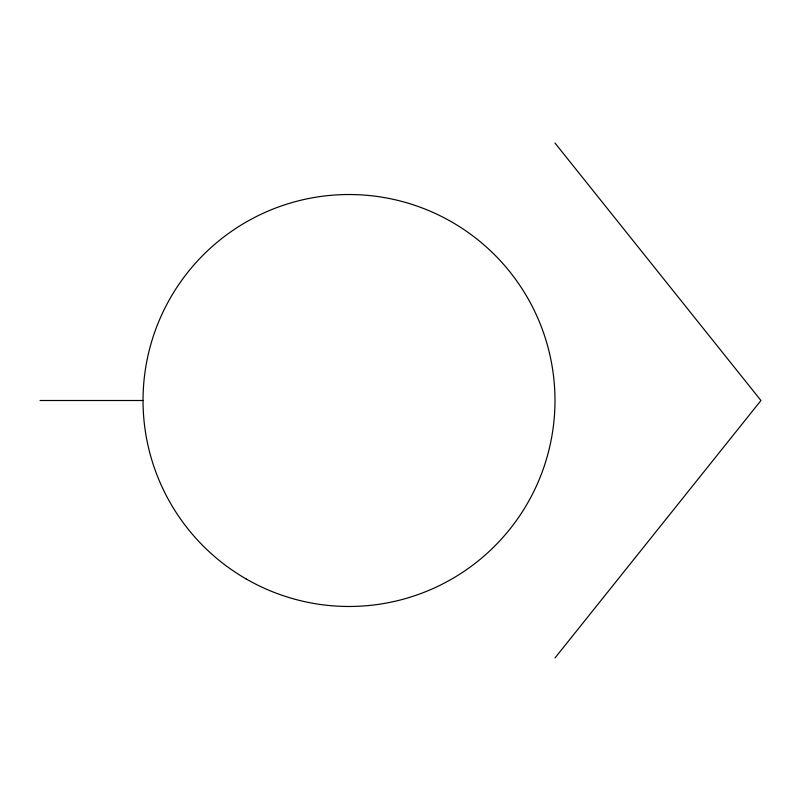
<?xml version="1.0" encoding="UTF-8"?>
<svg xmlns="http://www.w3.org/2000/svg" width="801" height="801" viewBox="0 0 801 801"><rect width="100%" height="100%" fill="white"/><g stroke="black" fill="none" stroke-linecap="round" stroke-linejoin="round"><path stroke-width="1.2" d="M554.983 657.961L760.95 400.5L554.983 143.039M40.05 400.5L143.039 400.5M246.017 578.873A205.967 205.967 0 0 0 554.983 400.5A205.967 205.967 0 0 0 246.017 222.127A205.967 205.967 0 0 0 246.017 578.873"/></g></svg>
